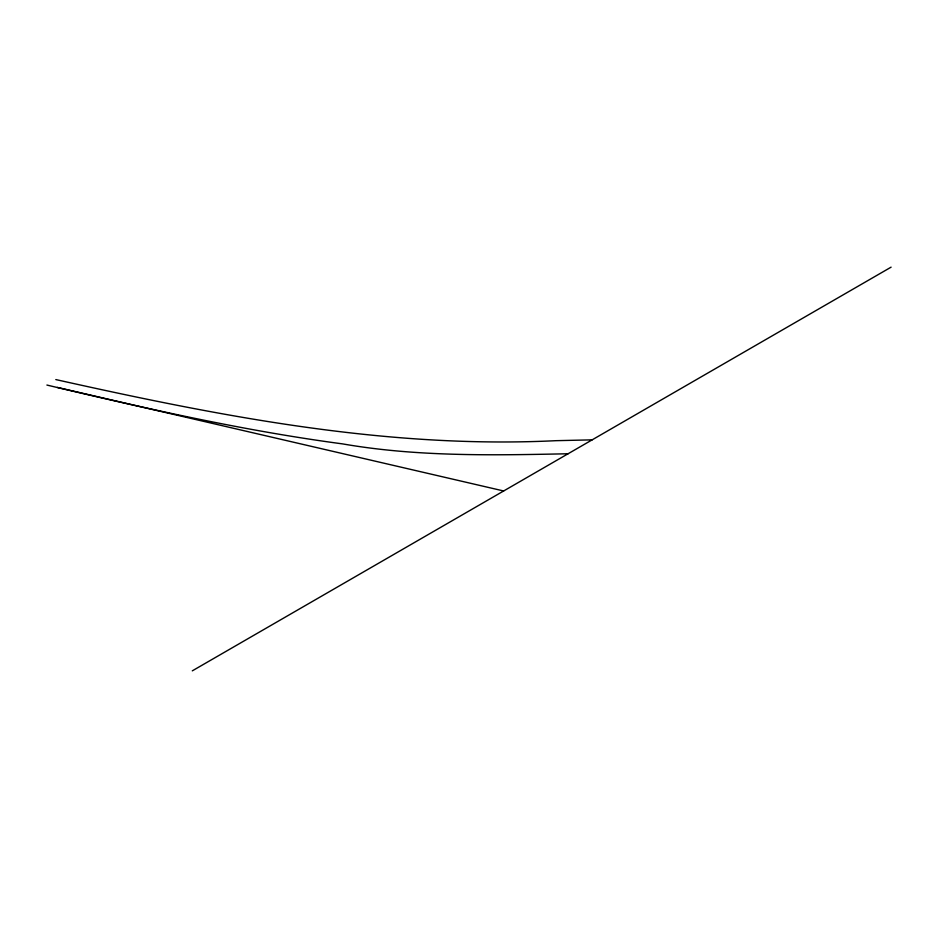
<?xml version="1.0" encoding="UTF-8"?>
<svg xmlns="http://www.w3.org/2000/svg" width="938" height="938" viewBox="0 0 938 938"><rect width="100%" height="100%" fill="white"/><g stroke="black" fill="none" stroke-linecap="round" stroke-linejoin="round"><path stroke-width="1.41" d="M192.302 670.846L891.1 267.154M592.148 439.852L555.871 440.684C386.972 448.962 219.785 416.167 55.811 379.573M568.1 453.758C492.825 455.317 417.199 456.853 342.71 443.909C242.919 430.601 144.769 408.253 46.9 385.049M57.324 387.406L503.659 490.973"/></g></svg>
